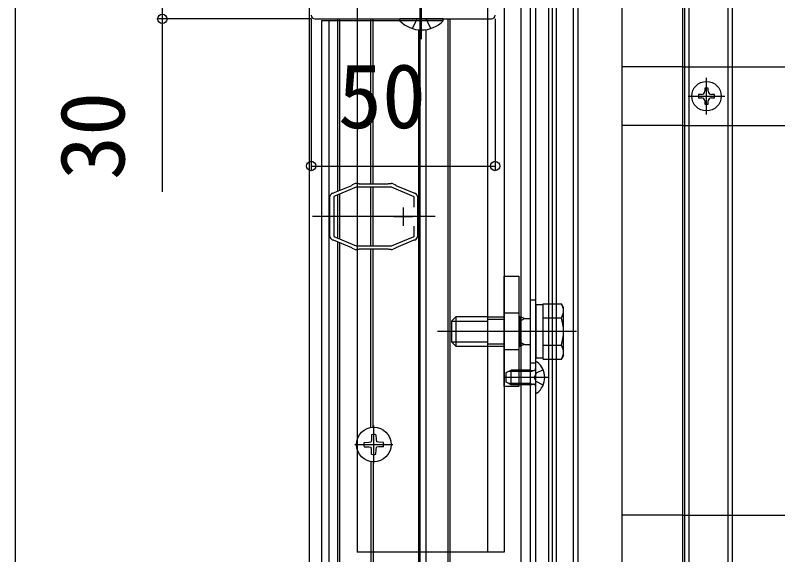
# Model space of a CAD drawing. Units: millimetres, scale not verified. Extents: x -1050 to 1050, y -1565 to 1556.
# Drawn here: x -795.5 to -588.1, y -610.7 to -464 of the extents above; entities that cross this region are included whole.
import ezdxf
from ezdxf.enums import TextEntityAlignment as Align

# ---------------------------------------------------------------- set-up
doc = ezdxf.new("R2010")
doc.units = ezdxf.units.MM
doc.header["$LTSCALE"] = 8
for name, color, linetype in [('0-3_YKK_11', 7, 'Continuous'), ('0-4_YKK_12', 2, 'Continuous'), ('0-5_YKK_13', 4, 'Continuous'), ('0-6_YKK_D', 6, 'Continuous')]:
    doc.layers.add(name, color=color, linetype=linetype)
doc.styles.add('ＭＳ ゴシック', font='')
doc.styles.get('ＭＳ ゴシック').set_extended_font_data('MS Gothic')

msp = doc.modelspace()

# ---------------------------------------------------------------- linework, layer by layer
at = {"layer": '0-3_YKK_11'}
for p, q in [((-714.003, -465), (-666.003, -465)), ((-690, -516.25), (-690, -521.25)), ((-692.5, -518.75), (-687.5, -518.75))]:
    msp.add_line(p, q, dxfattribs=at)
for points in [[(-709.217, -512.363), (-709.062, -512.347), (-708.925, -512.341), (-703.981, -510.262), (-703.879, -510.165), (-703.776, -510.067), (-703.299, -509.867)], [(-702.718, -509.75), (-702.2, -509.75), (-702.068, -509.8), (-701.935, -509.85), (-694.065, -509.85), (-693.932, -509.8), (-693.8, -509.75), (-693.282, -509.75)], [(-692.701, -509.867), (-692.224, -510.067), (-692.121, -510.165), (-692.019, -510.262), (-687.075, -512.341), (-686.938, -512.347), (-686.783, -512.362)], [(-687, -516.16), (-687, -513.348), (-693.182, -510.75), (-702.818, -510.75), (-708.9, -513.306), (-708.9, -524.194), (-702.819, -526.75), (-693.182, -526.75), (-687, -524.152), (-687, -521.34)], [(-709.9, -523.693), (-709.9, -513.807), (-709.947, -513.679), (-709.992, -513.53)], [(-686.007, -513.53), (-686.053, -513.679), (-686.1, -513.807), (-686.1, -523.693), (-686.053, -523.821), (-686.007, -523.97)], [(-709.992, -523.97), (-709.947, -523.822), (-709.9, -523.693)], [(-703.299, -527.633), (-703.776, -527.433), (-703.879, -527.335), (-703.981, -527.238), (-708.925, -525.159), (-709.062, -525.153), (-709.217, -525.138)], [(-686.783, -525.138), (-686.938, -525.153), (-687.075, -525.159), (-692.019, -527.238), (-692.121, -527.335), (-692.224, -527.433), (-692.701, -527.633)], [(-693.282, -527.75), (-693.8, -527.75), (-693.932, -527.7), (-694.065, -527.65), (-701.935, -527.65), (-702.068, -527.7), (-702.2, -527.75), (-702.718, -527.75)]]:
    msp.add_lwpolyline(points, dxfattribs=at)
for centre, radius, start, end in [((-714.003, -464), 1, 180.00001, 269.99999), ((-666.003, -464), 1, 270.00001, 359.99999), ((-702.718, -511.25), 1.5, 89.99998, 112.78771), ((-693.282, -511.25), 1.5, 67.21234, 90.00008), ((-708.5, -513.68), 1.5, 118.55565, 174.26079), ((-687.5, -513.68), 1.5, 5.73914, 61.44347), ((-708.5, -523.82), 1.5, 185.73925, 241.44438), ((-687.5, -523.82), 1.5, 298.55592, 354.26083), ((-702.718, -526.25), 1.5, 247.21255, 270.00006), ((-693.282, -526.25), 1.5, 270, 292.78773)]:
    msp.add_arc(centre, radius, start, end, dxfattribs=at)
at = {"layer": '0-4_YKK_12'}
for p, q in [((-685.5, -155), (-685.5, -738.481)), ((-715.5, -738.481), (-715.5, -380)), ((-658, -380), (-658, -738.481)), ((-655.5, -380), (-655.5, -738.481)), ((-655.5, -380), (-655.5, -738.481)), ((-654, -380), (-654, -738.481)), ((-650.5, -379.5), (-650.5, -738.481)), ((-643.8, -380), (-643.8, -738.481)), ((-642.5, -380), (-642.5, -738.481)), ((-613.5, -380), (-613.5, -738.481)), ((-612.3, -380), (-612.3, -738.481)), ((-601.7, -380), (-601.7, -738.481)), ((-600.5, -380), (-600.5, -738.481)), ((-648.4, -382), (-648.4, -738.481)), ((-649.519, -390), (-649.519, -738.481)), ((-614, -410), (-614, -738.481)), ((-685.003, -470.5), (-685.003, -452.5)), ((-690.903, -465.509), (-712.2, -465.5)), ((-712.2, -465.5), (-712.2, -738.481)), ((-710.2, -465.5), (-710.2, -738.481)), ((-698.8, -465.5), (-698.8, -465)), ((-698.8, -509.85), (-698.8, -465.5)), ((-677.8, -738.481), (-677.8, -465)), ((-677.2, -738.481), (-677.2, -465)), ((-685.8, -467.961), (-685.8, -738.481)), ((-683.8, -467.912), (-683.8, -738.481)), ((-698.8, -526.75), (-698.8, -510.75)), ((-698.2, -526.75), (-698.2, -510.75)), ((-707.8, -524.657), (-707.8, -512.844)), ((-707.2, -524.909), (-707.2, -512.591)), ((-681.3, -518.75), (-714.7, -518.75)), ((-707.8, -635.868), (-707.8, -525.632)), ((-707.2, -635.615), (-707.2, -525.885)), ((-698.8, -576.11), (-698.8, -527.65)), ((-698.2, -576.046), (-698.2, -527.65)), ((-644.245, -550), (-672.5, -550)), ((-650.5, -562.5), (-662.463, -562.5)), ((-698.8, -585.39), (-698.8, -633.85)), ((-698.2, -585.454), (-698.2, -633.85))]:
    msp.add_line(p, q, dxfattribs=at)
for points in [[(-707.8, -511.868), (-707.8, -465.5), (-707.8, -465)], [(-707.2, -511.615), (-707.2, -465.5), (-707.2, -465)], [(-698.2, -509.85), (-698.2, -465.5), (-698.2, -465)]]:
    msp.add_lwpolyline(points, dxfattribs=at)
at = {"layer": '0-5_YKK_13'}
for p, q in [((-630.5, -372), (-630.5, -738.481)), ((-702.5, -380), (-702.5, -610)), ((-662.5, -380), (-662.5, -610)), ((-667, -610), (-667, -442.921)), ((-679.103, -465), (-690.903, -465)), ((-687.503, -467.611), (-686.23, -465)), ((-682.503, -467.611), (-683.777, -465)), ((-679.103, -465.509), (-679.103, -465)), ((-614, -478), (-630.5, -478)), ((-607.5, -491), (-607.5, -481)), ((-612.5, -486), (-602.5, -486)), ((-608.82, -485.56), (-609.7, -485.56)), ((-606.18, -486.44), (-605.3, -486.44)), ((-614, -494), (-630.5, -494)), ((-653.9, -542.75), (-653.9, -557.25)), ((-651.9, -542.75), (-653.9, -542.75)), ((-651.9, -542.494), (-646.981, -542.494)), ((-651.9, -557.506), (-651.9, -542.494)), ((-651.9, -557.25), (-651.9, -542.75)), ((-646.4, -543.5), (-646.981, -542.494)), ((-658.5, -545), (-662.5, -545)), ((-646.4, -556.5), (-646.4, -543.5)), ((-676.9, -547.2), (-675.7, -546)), ((-676.9, -547.2), (-676.9, -552.8)), ((-676.9, -547.2), (-667, -547.2)), ((-667, -546), (-675.7, -546)), ((-675.7, -546), (-675.7, -554)), ((-667, -546), (-662.5, -546)), ((-667, -546.68), (-662.5, -546.68)), ((-658.3, -546), (-658.5, -546)), ((-658.5, -547.2), (-658.3, -547.2)), ((-658.3, -554), (-658.3, -546)), ((-657.001, -546.45), (-658.3, -546)), ((-658.3, -547.2), (-657.001, -546.45)), ((-657.001, -546.45), (-655.5, -546.45)), ((-651.9, -554), (-651.9, -546)), ((-651.9, -546.247), (-646.981, -546.247)), ((-642.9, -550), (-680.676, -550)), ((-676.9, -552.8), (-675.7, -554)), ((-676.9, -552.8), (-667, -552.8)), ((-667, -553.32), (-662.5, -553.32)), ((-657.001, -553.55), (-658.3, -554)), ((-657.001, -553.55), (-655.5, -553.55)), ((-675.7, -554), (-667, -554)), ((-667, -554), (-662.5, -554)), ((-658.5, -555), (-662.5, -555)), ((-658.5, -554), (-658.3, -554)), ((-651.9, -553.753), (-646.981, -553.753)), ((-651.9, -557.25), (-653.9, -557.25)), ((-651.9, -557.506), (-646.981, -557.506)), ((-646.4, -556.5), (-646.981, -557.506)), ((-654, -558.524), (-654, -566.476)), ((-662, -561.2), (-660.6, -560.5)), ((-662, -563.8), (-662, -561.2)), ((-655.4, -560.879), (-661.358, -560.879)), ((-655.4, -560.5), (-660.6, -560.5)), ((-660.6, -564.5), (-660.6, -560.5)), ((-655.4, -564.5), (-655.4, -560.5)), ((-655.4, -560.5), (-654.588, -560.645)), ((-655.4, -560.879), (-654.385, -560.639)), ((-653.788, -561.355), (-654.397, -562.5)), ((-651.923, -560.425), (-653.788, -561.355)), ((-660.6, -564.5), (-662, -563.8)), ((-653.788, -563.645), (-654.397, -562.5)), ((-651.923, -564.575), (-653.788, -563.645)), ((-655.4, -564.121), (-661.358, -564.121)), ((-655.4, -564.5), (-660.6, -564.5)), ((-655.4, -564.121), (-654.385, -564.361)), ((-655.4, -564.5), (-654.588, -564.355)), ((-698, -585.929), (-698, -575.571)), ((-698.589, -578.108), (-698.611, -579.412)), ((-697.412, -578.108), (-697.389, -579.412)), ((-700.642, -580.161), (-699.338, -580.139)), ((-699.338, -580.139), (-698.73, -580.02)), ((-698.611, -579.412), (-698.73, -580.02)), ((-697.389, -579.412), (-697.27, -580.02)), ((-696.662, -580.139), (-697.27, -580.02)), ((-695.358, -580.161), (-696.662, -580.139)), ((-703.179, -580.75), (-692.821, -580.75)), ((-700.642, -581.339), (-699.338, -581.361)), ((-699.338, -581.361), (-698.73, -581.48)), ((-698.611, -582.088), (-698.73, -581.48)), ((-698.589, -583.392), (-698.611, -582.088)), ((-696.662, -581.361), (-697.27, -581.48)), ((-695.358, -581.339), (-696.662, -581.361)), ((-614, -600), (-630.5, -600)), ((-662.5, -610), (-702.5, -610))]:
    msp.add_line(p, q, dxfattribs=at)
for points in [[(-679.103, -465.509), (-690.903, -465.509), (-690.903, -465)], [(-614, -478), (-73, -478), (-58, -478)], [(-607.06, -484.68), (-607.06, -483.8), (-607.94, -483.8), (-607.94, -484.68)], [(-609.7, -485.56), (-609.7, -486.44), (-608.82, -486.44)], [(-607.94, -487.32), (-607.94, -488.2), (-607.06, -488.2), (-607.06, -487.32)], [(-605.3, -486.44), (-605.3, -485.56), (-606.18, -485.56)], [(-614, -494), (-73, -494), (-58, -494)], [(-658.5, -552.8), (-658.3, -552.8), (-657.001, -553.55)], [(-697.412, -583.392), (-697.389, -582.088), (-697.27, -581.48)], [(-614, -600), (-73, -600), (-58, -600)]]:
    msp.add_lwpolyline(points, dxfattribs=at)
for points in [[(-658.5, -565), (-662.5, -565), (-662.5, -535), (-658.5, -535)], [(-655.5, -541.5), (-655.5, -558.5), (-653.9, -558.5), (-653.9, -541.5)]]:
    msp.add_lwpolyline(points, close=True, dxfattribs=at)
for centre, radius in [((-607.5, -486), 4), ((-698, -580.75), 4.708)]:
    msp.add_circle(centre, radius, dxfattribs=at)
for centre, radius, start, end in [((-685.003, -459.768), 8.232, 224.2189, 315.7811), ((-608.82, -484.68), 0.88, 270, 0), ((-606.18, -484.68), 0.88, 180, 270), ((-608.82, -487.32), 0.88, 0, 90), ((-606.18, -487.32), 0.88, 90, 180), ((-649.723, -544.371), 3.323, 325.61575, 34.38425), ((-658.819, -550), 12.419, 342.41205, 17.58795), ((-649.723, -555.629), 3.323, 325.61575, 34.38425), ((-653.726, -558.524), 0.274, 52.28591, 180), ((-656.8, -562.5), 5.3, 307.71409, 52.28591), ((-654.5, -560.152), 0.5, 259.90904, 0), ((-654.5, -564.848), 0.5, 0, 100.09096), ((-653.726, -566.476), 0.274, 180, 307.71409), ((-698, -580.75), 2.707, 77.44414, 102.55586), ((-698, -580.75), 2.707, 167.44414, 192.55586), ((-698, -580.75), 2.707, 347.44414, 12.55586), ((-698, -580.75), 2.707, 257.44414, 282.55586)]:
    msp.add_arc(centre, radius, start, end, dxfattribs=at)
at = {"layer": '0-6_YKK_D'}
for p, q in [((-795.5, -371), (-795.5, -974)), ((-715.003, -465), (-756.5, -465)), ((-715.003, -465), (-715.003, -506)), ((-665.003, -465), (-665.003, -506)), ((-715.003, -505), (-665.003, -505))]:
    msp.add_line(p, q, dxfattribs=at)
msp.add_lwpolyline([(-755.5, -435), (-755.5, -465), (-755.5, -512.009)], dxfattribs=at)
for centre in [(-755.5, -465), (-715.003, -505), (-665.003, -505)]:
    msp.add_circle(centre, 1.275, dxfattribs=at)

# ---------------------------------------------------------------- texts
at = {"layer": '0-6_YKK_D', "style": 'ＭＳ ゴシック'}
msp.add_text('50', height=17.6, dxfattribs=at).set_placement((-707.731, -500), align=Align.BOTTOM_LEFT)
msp.add_text('30', height=17.6, rotation=90, dxfattribs=at).set_placement((-760.5, -508.782), align=Align.BOTTOM_LEFT)

doc.saveas('drawing.dxf')
